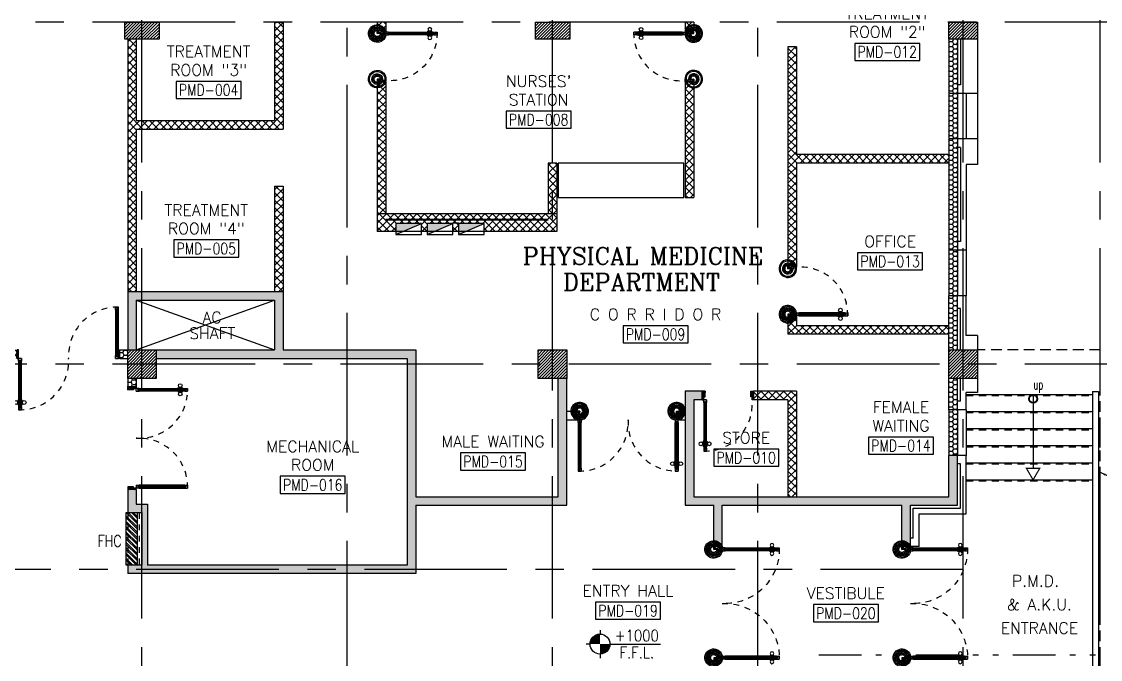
# Model space of a CAD drawing. Extents: x 417866.9 to 417960.2, y 43448 to 43538.2.
# Drawn here: x 417931.43 to 417950.34, y 43483.29 to 43494.48 of the extents above; entities that cross this region are included whole.
import ezdxf
from ezdxf.enums import TextEntityAlignment as Align

# ---------------------------------------------------------------- set-up
doc = ezdxf.new("R2010")
doc.units = 0
doc.header["$MEASUREMENT"] = 0
doc.header["$PDMODE"] = 3
doc.header["$PDSIZE"] = 0.1
for name, pattern in [('2DASHES', [1.7, 0.75, -0.25, 0.1, -0.25, 0.1, -0.25]), ('CENTERX2', [4, 2.5, -0.5, 0.5, -0.5]), ('HIDDEN', [0.375, 0.25, -0.125]), ('HIDDEN2', [0.1875, 0.125, -0.0625])]:
    doc.linetypes.add(name, pattern=pattern)
doc.layers.get('0').update_dxf_attribs({"linetype": 'CONTINUOUS'})
doc.layers.get('DEFPOINTS').update_dxf_attribs({"linetype": 'CONTINUOUS'})
for name, color, linetype in [('AX-DIM', 4, 'CONTINUOUS'), ('AXES', 11, 'CENTERX2'), ('CANOPY-LN', 3, 'CONTINUOUS'), ('COL', 2, 'CONTINUOUS'), ('COUNTER', 5, 'CONTINUOUS'), ('DIM', 4, 'CONTINUOUS'), ('DOOR', 4, 'CONTINUOUS'), ('E-PANELBX', 3, 'CONTINUOUS'), ('FHC', 2, 'CONTINUOUS'), ('Handrail', 4, 'CONTINUOUS'), ('HAT', 8, 'CONTINUOUS'), ('IND-ES-L', 6, '2DASHES'), ('INSUL', 7, 'CONTINUOUS'), ('LEV-PL', 4, 'CONTINUOUS'), ('PART', 9, 'CONTINUOUS'), ('RM-BOX', 2, 'CONTINUOUS'), ('RM-NAME', 2, 'CONTINUOUS'), ('RM-NO', 2, 'CONTINUOUS'), ('SHAFT', 7, 'CONTINUOUS'), ('STR', 5, 'CONTINUOUS'), ('WALL', 2, 'CONTINUOUS'), ('WallType', 11, 'CONTINUOUS'), ('WallType2', 3, 'CONTINUOUS'), ('WIN', 5, 'CONTINUOUS')]:
    doc.layers.add(name, color=color, linetype=linetype)
doc.layers.get('DIM').off()
doc.styles.add('ROMANC', font='romanc', dxfattribs={"height": 0.1})
doc.styles.add('ROMANS', font='ROMANS.shx', dxfattribs={"width": 0.6})
doc.styles.add('S', font='ROMANS.SHX')
doc.dimstyles.new('STANDARD in', dxfattribs={"dimtxt": 0.2, "dimasz": 0.1, "dimexe": 0.07, "dimexo": 0.05, "dimgap": 0.1, "dimtad": 1, "dimdec": 0, "dimlfac": 1000, "dimzin": 0, "dimdsep": 46, "dimtxsty": 'ROMANS', "dimblk": 'ARCHTICK', "dimcen": 0.05, "dimdle": 0.05, "dimclrd": 4, "dimclre": 4, "dimclrt": 2, "dimadec": 0, "dimazin": 0, "dimtfac": 1, "dimtdec": 0, "dimtmove": 2, "dimatfit": 3, "dimfxl": 0, "dimtolj": 1, "dimtzin": 0, "dimarcsym": 0})
pattern_1 = [(45, (417480.111385, 43455.963322), (-0.0265165043, 0.0265165043), [])]
pattern_2 = [(0, (0, 0), (0.075, 0.04330127), [0.05, -0.1]), (120, (0, 0), (-0.074999999836, 0.043301270284), [0.05, -0.1]), (60, (0, 0), (1.64e-10, 0.086602540284), [-0.1, 0.05])]
pattern_3 = [(45, (0, 0), (-0.066291260736, 0.066291260736), []), (135, (0, 0), (-0.066291260736, -0.066291260736), [])]

# ---------------------------------------------------------------- blocks, each defined once
blk = doc.blocks.new('_ARCHTICK')
at = {"color": 0, "linetype": 'ByBlock', "const_width": 0.15}
blk.add_lwpolyline([(-0.5, -0.5), (0.5, 0.5)], dxfattribs=at)
blk = doc.blocks.new('*D142')
at = {"layer": 'AX-DIM', "color": 4, "lineweight": -2}
for p, q in [((417958.819, 43525.994), (417958.819, 43466.574)), ((417948.237, 43525.944), (417958.889, 43525.944)), ((417948.237, 43466.624), (417958.889, 43466.624))]:
    blk.add_line(p, q, dxfattribs=at)
at = {"layer": 'DEFPOINTS', "color": 0}
for p in [(417948.187, 43525.944), (417948.187, 43466.624), (417958.819, 43466.624)]:
    blk.add_point(p, dxfattribs=at)
at = {"layer": 'AX-DIM', "color": 4, "lineweight": -2, "xscale": 0.1, "yscale": 0.1, "zscale": 0.1}
for p, rotation in [((417958.819, 43525.944), 90), ((417958.819, 43466.624), 270)]:
    blk.add_blockref('_ARCHTICK', p, dxfattribs=dict(at, rotation=rotation))
at = {"layer": 'AX-DIM', "color": 2, "insert": (417958.619, 43496.284), "char_height": 0.2, "attachment_point": 5, "rotation": 90, "style": 'ROMANS'}
blk.add_mtext('\\A1;59320', dxfattribs=at)
blk = doc.blocks.new('A$C272A55A0')
at = {"layer": 'DOOR', "color": 0, "linetype": 'ByBlock'}
for p, q in [((0, 900), (0, 1050)), ((50, 1050), (0, 1050)), ((25, 950), (50, 950)), ((25, 900), (25, 950)), ((50, 950), (50, 1050)), ((1750, 950), (1750, 1050)), ((1750, 1050), (1800, 1050)), ((1775, 950), (1750, 950)), ((1775, 900), (1775, 950)), ((1800, 1050), (1800, 900)), ((0, 900), (25, 900)), ((75, 900), (25, 900)), ((25, 850), (25, 900)), ((42, 850), (25, 850)), ((58, 870), (42, 870)), ((42, 870), (42, 850)), ((58, 850), (58, 870)), ((75, 850), (58, 850)), ((75, 900), (75, 850)), ((1725, 900), (1775, 900)), ((1725, 900), (1725, 850)), ((1725, 850), (1742, 850)), ((1742, 870), (1758, 870)), ((1742, 850), (1742, 870)), ((1758, 870), (1758, 850)), ((1758, 850), (1775, 850)), ((1800, 900), (1775, 900)), ((1775, 850), (1775, 900)), ((25, 50), (42, 50)), ((25, 50), (25, 0)), ((25, 0), (75, 0)), ((75, 0), (25, 0)), ((42, 50), (42, 30)), ((42, 30), (58, 30)), ((58, 50), (75, 50)), ((58, 50), (58, 30)), ((75, 50), (75, 0)), ((1718, 160), (1709, 160)), ((1709, 95), (1709, 160)), ((1718, 95), (1709, 95)), ((1725, 173), (1718, 173)), ((1718, 173), (1718, 83)), ((1718, 95), (1718, 160)), ((1725, 83), (1718, 83)), ((1742, 50), (1725, 50)), ((1725, 50), (1725, 0)), ((1775, 0), (1725, 0)), ((1725, 0), (1775, 0)), ((1742, 50), (1742, 30)), ((1758, 30), (1742, 30)), ((1775, 50), (1758, 50)), ((1758, 50), (1758, 30)), ((1775, 173), (1782, 173)), ((1775, 83), (1782, 83)), ((1775, 50), (1775, 0)), ((1782, 173), (1782, 83)), ((1782, 160), (1791, 160)), ((1782, 95), (1782, 160)), ((1782, 95), (1791, 95)), ((1791, 95), (1791, 160))]:
    blk.add_line(p, q, dxfattribs=at)
at = {"layer": 'DOOR', "color": 9, "linetype": 'ByBlock'}
for p, q in [((50, 1050), (0, 1010)), ((50, 1050), (0, 937)), ((50, 1050), (37, 950)), ((1750, 1050), (1800, 1010)), ((1750, 1050), (1800, 937)), ((1750, 1050), (1763, 950))]:
    blk.add_line(p, q, dxfattribs=at)
at = {"layer": 'DOOR', "linetype": 'ByBlock'}
for p, q in [((25, 850), (25, 50)), ((42, 850), (42, 50)), ((58, 850), (58, 50)), ((75, 50), (75, 850)), ((1725, 50), (1725, 850)), ((1742, 850), (1742, 50)), ((1758, 850), (1758, 50)), ((1775, 850), (1775, 50))]:
    blk.add_line(p, q, dxfattribs=at)
at = {"layer": 'DOOR', "color": 0, "linetype": 'ByBlock'}
for centre in [(1676, 128), (1824, 128)]:
    blk.add_circle(centre, 32.4, dxfattribs=at)
at = {"layer": 'DOOR', "color": 9, "linetype": 'ByBlock'}
for centre, radius, start, end in [((50, 1050), 54.4, 203.2074, 270), ((50, 1050), 74.4, 227.7764, 270), ((50, 1050), 94.4, 238.0182, 270), ((50, 1050), 114, 244.0838, 257.3774), ((50, 1050), 34.4, 180, 270), ((50, 1050), 14.4, 180, 270), ((1750, 1050), 14.4, 270, 0), ((1750, 1050), 34.4, 270, 0), ((1750, 1050), 54.4, 270, 336.7926), ((1750, 1050), 74.4, 270, 312.2236), ((1750, 1050), 94.4, 270, 301.9818), ((1750, 1050), 114, 282.6226, 295.9162), ((50, 1050), 134, 248.1598, 259.28), ((50, 1050), 154, 251.1053, 256.2858), ((1750, 1050), 134, 280.72, 291.8402), ((1750, 1050), 154, 283.7142, 288.8947)]:
    blk.add_arc(centre, radius, start, end, dxfattribs=at)
at = {"layer": 'DOOR', "linetype": 'HIDDEN', "ltscale": 0.5}
for centre, start, end in [((50, 851), 268.3174, 3.2965), ((1750, 851), 176.7035, 271.6826)]:
    blk.add_arc(centre, 851, start, end, dxfattribs=at)
at = {"layer": 'WALL', "linetype": 'ByBlock'}
blk.add_line((1800, 900), (1800, 1050), dxfattribs=at)
blk = doc.blocks.new('RM1')
at = {"layer": 'RM-BOX'}
blk.add_lwpolyline([(570, -200), (-570, -200), (-570, -500), (570, -500)], close=True, dxfattribs=at)
at = {"layer": 'RM-NAME', "style": 'ROMANS'}
for tag, p in [('ROOMNAME1', (0, 324)), ('ROOMNAME2', (0, 0))]:
    blk.add_attdef(tag, text='', height=200, dxfattribs=at).set_placement(p, align=Align.MIDDLE)
at = {"layer": 'RM-NO', "style": 'ROMANS', "width": 0.8}
blk.add_attdef('ROOMNO', text='', height=200, dxfattribs=at).set_placement((0, -350), align=Align.MIDDLE)
blk = doc.blocks.new('LEV1')
at = {"layer": 'LEV-PL'}
for p, q in [((0, 245), (0, 175)), ((-175, 0), (-245, 0)), ((175, 0), (1061, 0)), ((0, -175), (0, -245))]:
    blk.add_line(p, q, dxfattribs=at)
at = {"layer": 'LEV-PL', "const_width": 175}
for points in [[(-88, 0, -0.414214), (0, 88, -1)], [(88, 0, -0.414214), (0, -88, -1)]]:
    blk.add_lwpolyline(points, format="xyb", dxfattribs=at)
at = {"layer": 'LEV-PL'}
blk.add_circle((0, 0), 175, dxfattribs=at)
at = {"layer": 'LEV-PL', "color": 4, "style": 'S', "width": 0.85}
for tag, p in [('+0000', (646, 50)), ('F.F.L.', (646, -250))]:
    blk.add_attdef(tag, text='', height=200, dxfattribs=at).set_placement(p, align=Align.CENTER)
blk = doc.blocks.new('COL50')
at = {"layer": 'COL'}
blk.add_lwpolyline([(-250, 250), (-250, -250), (250, -250), (250, 250)], close=True, dxfattribs=at)
blk = doc.blocks.new('*X70')
at = {"color": 0}
for p, q in [((238729, 32271), (239219, 32761)), ((238729, 32324), (239165, 32761)), ((238729, 32377), (239112, 32761)), ((238729, 32430), (239059, 32761)), ((238729, 32483), (239006, 32761)), ((238729, 32536), (238953, 32761)), ((238729, 32589), (238900, 32761)), ((238729, 32642), (238847, 32761)), ((238729, 32695), (238794, 32761)), ((238729, 32748), (238741, 32761)), ((238772, 32261), (239229, 32718)), ((238825, 32261), (239229, 32665)), ((238878, 32261), (239229, 32612)), ((238931, 32261), (239229, 32559)), ((238984, 32261), (239229, 32506)), ((239037, 32261), (239229, 32453)), ((239090, 32261), (239229, 32400)), ((239143, 32261), (239229, 32347)), ((239196, 32261), (239229, 32294))]:
    blk.add_line(p, q, dxfattribs=at)
blk = doc.blocks.new('DOOR90')
at = {"layer": 'DOOR', "color": 7, "linetype": 'ByBlock'}
for p, q in [((-150, 0), (0, 0)), ((-150, 0), (-150, -25)), ((0, -50), (-114, 0)), ((0, -50), (-40, 0)), ((0, -50), (0, 0)), ((-1000, -25), (-1050, -25)), ((-1050, -75), (-1050, -25)), ((-1050, -25), (-1050, -75)), ((-1000, -75), (-1050, -75)), ((-1000, -42), (-1020, -42)), ((-1020, -42), (-1020, -58)), ((-1000, -58), (-1020, -58)), ((-1000, -25), (-1000, -42)), ((-1000, -58), (-1000, -75)), ((-878, -18), (-968, -18)), ((-968, -25), (-968, -18)), ((-968, -75), (-968, -82)), ((-878, -82), (-968, -82)), ((-955, -9), (-890, -9)), ((-955, -18), (-955, -9)), ((-955, -18), (-890, -18)), ((-955, -82), (-890, -82)), ((-955, -82), (-955, -91)), ((-955, -91), (-890, -91)), ((-890, -18), (-890, -9)), ((-890, -82), (-890, -91)), ((-878, -25), (-878, -18)), ((-878, -75), (-878, -82)), ((-200, -25), (-150, -25)), ((-200, -42), (-200, -25)), ((-180, -42), (-200, -42)), ((-200, -58), (-180, -58)), ((-200, -75), (-200, -58)), ((-150, -75), (-200, -75)), ((-180, -58), (-180, -42)), ((-150, -25), (-100, -25)), ((-150, -75), (-150, -25)), ((-100, -25), (-100, -50)), ((0, -50), (-100, -37)), ((-100, -50), (0, -50)), ((-150, -875), (-100, -875)), ((-150, -900), (-150, -875)), ((-150, -900), (0, -900)), ((0, -900), (-150, -900)), ((0, -850), (-114, -900)), ((-100, -875), (-100, -850)), ((0, -850), (-100, -863)), ((-100, -850), (0, -850)), ((0, -850), (-40, -900)), ((0, -850), (0, -900))]:
    blk.add_line(p, q, dxfattribs=at)
at = {"layer": 'DOOR', "linetype": 'ByBlock'}
for p, q in [((-200, -25), (-1000, -25)), ((-200, -42), (-1000, -42)), ((-200, -58), (-1000, -58)), ((-1000, -75), (-200, -75))]:
    blk.add_line(p, q, dxfattribs=at)
at = {"layer": 'DOOR', "color": 7, "linetype": 'ByBlock'}
for centre in [(-923, 24), (-923, -124)]:
    blk.add_circle(centre, 32.4, dxfattribs=at)
for centre, radius, start, end in [((0, -50), 154, 161.1053, 166.2858), ((0, -50), 94.4, 148.0182, 180), ((0, -50), 134, 158.1598, 169.28), ((0, -50), 114, 154.0838, 167.3774), ((0, -50), 74.4, 137.7764, 180), ((0, -50), 54.4, 113.2074, 180), ((0, -50), 34.4, 90, 180), ((0, -50), 14.4, 90, 180), ((0, -850), 154, 193.7142, 198.8947), ((0, -850), 134, 190.72, 201.8402), ((0, -850), 94.4, 180, 211.9818), ((0, -850), 74.4, 180, 222.2236), ((0, -850), 54.4, 180, 246.7926), ((0, -850), 34.4, 180, 270), ((0, -850), 14.4, 180, 270)]:
    blk.add_arc(centre, radius, start, end, dxfattribs=at)
at = {"layer": 'DOOR', "linetype": 'HIDDEN', "ltscale": 0.5}
blk.add_arc((-222, -50), 828, 178.2701, 275.003, dxfattribs=at)
blk = doc.blocks.new('*X68')
at = {"color": 0}
for p, q in [((245929, 32312), (246378, 32761)), ((245929, 32365), (246325, 32761)), ((245929, 32418), (246272, 32761)), ((245929, 32471), (246219, 32761)), ((245929, 32524), (246166, 32761)), ((245929, 32577), (246113, 32761)), ((245929, 32630), (246060, 32761)), ((245929, 32683), (246007, 32761)), ((245929, 32736), (245954, 32761)), ((245929, 32259), (246429, 32759)), ((245984, 32261), (246429, 32706)), ((246037, 32261), (246429, 32652)), ((246090, 32261), (246429, 32599)), ((246143, 32261), (246429, 32546)), ((246196, 32261), (246429, 32493)), ((246249, 32261), (246429, 32440)), ((246302, 32261), (246429, 32387)), ((246355, 32261), (246429, 32334)), ((246408, 32261), (246429, 32281))]:
    blk.add_line(p, q, dxfattribs=at)
blk = doc.blocks.new('A$C010A25D0')
at = {"layer": 'DOOR', "color": 0, "linetype": 'ByBlock'}
for p, q in [((0, 2031), (0, 1981)), ((0, 1981), (0, 2031)), ((50, 2031), (0, 2031)), ((50, 1981), (0, 1981)), ((30, 2014), (30, 1998)), ((50, 2014), (30, 2014)), ((50, 1998), (30, 1998)), ((50, 2031), (50, 2014)), ((50, 1998), (50, 1981)), ((83, 2031), (83, 2038)), ((173, 2038), (83, 2038)), ((83, 1981), (83, 1974)), ((173, 1974), (83, 1974)), ((95, 2038), (95, 2047)), ((95, 2047), (160, 2047)), ((95, 2038), (160, 2038)), ((95, 1974), (95, 1965)), ((95, 1974), (160, 1974)), ((95, 1965), (160, 1965)), ((160, 2038), (160, 2047)), ((160, 1974), (160, 1965)), ((173, 2031), (173, 2038)), ((173, 1981), (173, 1974)), ((950, 2014), (950, 2031)), ((950, 2031), (1000, 2031)), ((970, 2014), (950, 2014)), ((950, 1981), (950, 1998)), ((950, 1998), (970, 1998)), ((1000, 1981), (950, 1981)), ((970, 1998), (970, 2014)), ((1000, 2056), (1000, 2031)), ((1000, 2056), (1150, 2056)), ((1000, 1981), (1000, 2031)), ((1000, 2031), (1050, 2031)), ((1050, 2031), (1050, 2006)), ((1050, 2006), (1150, 2006)), ((1150, 2006), (1150, 2056)), ((50, 131), (0, 131)), ((0, 131), (0, 81)), ((0, 81), (0, 131)), ((50, 81), (0, 81)), ((50, 114), (30, 114)), ((30, 98), (30, 114)), ((50, 98), (30, 98)), ((50, 114), (50, 131)), ((50, 81), (50, 98)), ((173, 138), (83, 138)), ((83, 131), (83, 138)), ((83, 81), (83, 74)), ((173, 74), (83, 74)), ((95, 147), (160, 147)), ((95, 138), (95, 147)), ((95, 138), (160, 138)), ((95, 74), (160, 74)), ((95, 74), (95, 65)), ((95, 65), (160, 65)), ((160, 138), (160, 147)), ((160, 74), (160, 65)), ((173, 131), (173, 138)), ((173, 81), (173, 74)), ((1000, 131), (950, 131)), ((950, 131), (950, 114)), ((950, 114), (970, 114)), ((970, 98), (950, 98)), ((950, 98), (950, 81)), ((950, 81), (1000, 81)), ((970, 114), (970, 98)), ((1000, 131), (1000, 81)), ((1000, 56), (1000, 81)), ((1000, 81), (1050, 81)), ((1000, 56), (1150, 56)), ((1050, 81), (1050, 106)), ((1050, 106), (1150, 106)), ((1150, 106), (1150, 56))]:
    blk.add_line(p, q, dxfattribs=at)
at = {"layer": 'DOOR', "linetype": 'ByBlock'}
for p, q in [((950, 2031), (50, 2031)), ((950, 2014), (50, 2014)), ((950, 1998), (50, 1998)), ((50, 1981), (950, 1981)), ((50, 131), (950, 131)), ((950, 114), (50, 114)), ((950, 98), (50, 98)), ((950, 81), (50, 81)), ((1150, 56), (1000, 56))]:
    blk.add_line(p, q, dxfattribs=at)
at = {"layer": 'DOOR', "color": 9, "linetype": 'ByBlock'}
for p, q in [((1150, 2006), (1037, 2056)), ((1150, 2006), (1050, 2019)), ((1150, 2006), (1110, 2056)), ((1150, 106), (1037, 56)), ((1150, 106), (1050, 93)), ((1150, 106), (1110, 56))]:
    blk.add_line(p, q, dxfattribs=at)
at = {"layer": 'DOOR', "color": 0, "linetype": 'ByBlock'}
for centre in [(128, 2079), (128, 1932), (128, 179), (128, 32)]:
    blk.add_circle(centre, 32.4, dxfattribs=at)
at = {"layer": 'DOOR', "linetype": 'HIDDEN', "ltscale": 0.5}
for centre, start, end in [((951, 2006), 178.494, 272.9568), ((951, 106), 87.0432, 181.506)]:
    blk.add_arc(centre, 951, start, end, dxfattribs=at)
at = {"layer": 'DOOR', "color": 9, "linetype": 'ByBlock'}
for centre, radius, start, end in [((1150, 2006), 154, 161.1053, 166.2858), ((1150, 2006), 134, 158.1598, 169.28), ((1150, 2006), 114, 154.0838, 167.3774), ((1150, 2006), 94.4, 148.0182, 180), ((1150, 2006), 74.4, 137.7764, 180), ((1150, 2006), 54.4, 113.2074, 180), ((1150, 2006), 34.4, 90, 180), ((1150, 2006), 14.4, 90, 180), ((1150, 106), 154, 193.7142, 198.8947), ((1150, 106), 134, 190.72, 201.8402), ((1150, 106), 114, 192.6226, 205.9162), ((1150, 106), 94.4, 180, 211.9818), ((1150, 106), 74.4, 180, 222.2236), ((1150, 106), 54.4, 180, 246.7926), ((1150, 106), 34.4, 180, 270), ((1150, 106), 14.4, 180, 270)]:
    blk.add_arc(centre, radius, start, end, dxfattribs=at)
at = {"layer": 'WALL'}
blk.add_line((1000, 56), (1150, 56), dxfattribs=at)
blk = doc.blocks.new('*X80')
at = {"color": 0}
for p, q in [((253129, 32299), (253590, 32761)), ((253129, 32352), (253537, 32761)), ((253129, 32405), (253484, 32761)), ((253129, 32458), (253431, 32761)), ((253129, 32511), (253378, 32761)), ((253129, 32564), (253325, 32761)), ((253129, 32617), (253272, 32761)), ((253129, 32670), (253219, 32761)), ((253129, 32723), (253166, 32761)), ((253143, 32261), (253629, 32746)), ((253197, 32261), (253629, 32693)), ((253250, 32261), (253629, 32640)), ((253303, 32261), (253629, 32587)), ((253356, 32261), (253629, 32534)), ((253409, 32261), (253629, 32481)), ((253462, 32261), (253629, 32428)), ((253515, 32261), (253629, 32375)), ((253568, 32261), (253629, 32322)), ((253621, 32261), (253629, 32269))]:
    blk.add_line(p, q, dxfattribs=at)
blk = doc.blocks.new('E-PBX')
at = {"layer": 'E-PANELBX'}
h = blk.add_hatch(color=256, dxfattribs=at)
h.paths.add_polyline_path([(34, 190), (-225, 190), (34, 81)])
h.paths.add_polyline_path([(225, 190), (34, 190), (34, 81), (225, 0)])
blk.add_line((225, 0), (-225, 190), dxfattribs=at)
blk.add_lwpolyline([(-225, 190), (225, 190), (225, 0), (-225, 0)], close=True, dxfattribs=at)
blk = doc.blocks.new('fe-door')
at = {"layer": 'DOOR', "color": 0, "linetype": 'ByBlock'}
for p, q in [((-900, 1775), (-900, 1725)), ((-900, 1725), (-900, 1775)), ((-850, 1775), (-900, 1775)), ((-850, 1725), (-900, 1725)), ((-870, 1758), (-870, 1742)), ((-850, 1758), (-870, 1758)), ((-850, 1742), (-870, 1742)), ((-850, 1775), (-850, 1758)), ((-850, 1742), (-850, 1725)), ((-818, 1775), (-818, 1782)), ((-728, 1782), (-818, 1782)), ((-818, 1725), (-818, 1718)), ((-728, 1718), (-818, 1718)), ((-805, 1782), (-805, 1791)), ((-805, 1791), (-740, 1791)), ((-805, 1782), (-740, 1782)), ((-805, 1718), (-805, 1709)), ((-805, 1718), (-740, 1718)), ((-805, 1709), (-740, 1709)), ((-740, 1782), (-740, 1791)), ((-740, 1718), (-740, 1709)), ((-728, 1775), (-728, 1782)), ((-728, 1725), (-728, 1718)), ((-50, 1758), (-50, 1775)), ((-50, 1775), (0, 1775)), ((-30, 1758), (-50, 1758)), ((-50, 1725), (-50, 1742)), ((-50, 1742), (-30, 1742)), ((0, 1725), (-50, 1725)), ((-30, 1742), (-30, 1758)), ((150, 1800), (0, 1800)), ((0, 1800), (0, 1775)), ((0, 1725), (0, 1775)), ((0, 1775), (150, 1775)), ((150, 1775), (150, 1800)), ((0, 75), (0, 25)), ((0, 75), (50, 75)), ((0, 0), (0, 25)), ((0, 25), (50, 25)), ((150, 25), (0, 25)), ((0, 0), (150, 0)), ((30, 58), (30, 42)), ((50, 58), (30, 58)), ((30, 42), (50, 42)), ((50, 75), (50, 58)), ((50, 42), (50, 25)), ((150, 25), (150, 0)), ((850, 58), (850, 75)), ((850, 75), (900, 75)), ((850, 58), (870, 58)), ((850, 25), (850, 42)), ((850, 42), (870, 42)), ((850, 25), (900, 25)), ((870, 42), (870, 58)), ((900, 25), (900, 75)), ((900, 75), (900, 25))]:
    blk.add_line(p, q, dxfattribs=at)
at = {"layer": 'DOOR', "linetype": 'ByBlock'}
for p, q in [((-50, 1775), (-850, 1775)), ((-50, 1758), (-850, 1758)), ((-50, 1742), (-850, 1742)), ((-850, 1725), (-50, 1725)), ((850, 75), (50, 75)), ((50, 58), (850, 58)), ((50, 42), (850, 42)), ((50, 25), (850, 25))]:
    blk.add_line(p, q, dxfattribs=at)
at = {"layer": 'DOOR', "color": 0, "linetype": 'ByBlock'}
for centre in [(-773, 1824), (-773, 1676)]:
    blk.add_circle(centre, 32.4, dxfattribs=at)
at = {"layer": 'DOOR', "linetype": 'HIDDEN', "ltscale": 0.5}
for centre, start, end in [((-49, 1750), 178.3174, 273.2965), ((49, 50), 358.3174, 93.2965)]:
    blk.add_arc(centre, 851, start, end, dxfattribs=at)
at = {"layer": 'WALL'}
for p, q in [((0, 1800), (150, 1800)), ((0, 0), (150, 0))]:
    blk.add_line(p, q, dxfattribs=at)
at = {"layer": 'WALL', "linetype": 'ByBlock'}
blk.add_line((0, 1800), (150, 1800), dxfattribs=at)

msp = doc.modelspace()

# ---------------------------------------------------------------- hatches: boundary and pattern name
at = {"layer": 'FHC', "linetype": 'ByBlock', "ltscale": 0.3}
h = msp.add_hatch(dxfattribs=at)
h.set_pattern_fill('ANSI32', color=11, scale=175, angle=-90, style=0)
h.set_pattern_definition([(315, (417902.21061, 43718.0655), (0.046403882, 0.046403882), []), (315, (417902.21061, 43718.034566), (0.046403882, 0.046403882), [])])
h.paths.add_polyline_path([(417933.2616, 43484.9493), (417933.4516, 43484.9493), (417933.4516, 43485.8693), (417933.2616, 43485.8693)])
h.paths.add_polyline_path([(417932.8405, 43486.0819), (417933.2613, 43486.0819), (417933.2613, 43485.8194), (417932.8405, 43485.8194)], flags=9)
at = {"layer": 'HAT'}
h = msp.add_hatch(dxfattribs=at)
h.set_pattern_fill('ANSI31', color=256, scale=0.3, style=0)
h.set_pattern_definition(pattern_1)
h.paths.add_polyline_path([(417933.5366, 43494.1743), (417933.5366, 43494.4743), (417933.8366, 43494.4743), (417933.8366, 43494.1743)])
h.paths.add_polyline_path([(417933.2366, 43494.1743), (417933.2366, 43494.4743), (417933.5366, 43494.4743), (417933.5366, 43494.1743)])
h = msp.add_hatch(dxfattribs=at)
h.set_pattern_fill('ANSI31', color=256, scale=0.3, style=0)
h.set_pattern_definition(pattern_1)
h.paths.add_polyline_path([(417940.7366, 43494.4743), (417940.7366, 43494.1743), (417940.4366, 43494.1743), (417940.4366, 43494.4743)])
h.paths.add_polyline_path([(417941.0366, 43494.4743), (417941.0366, 43494.1743), (417940.7366, 43494.1743), (417940.7366, 43494.4743)])
h = msp.add_hatch(dxfattribs=at)
h.set_pattern_fill('ANSI31', color=256, scale=0.3, style=0)
h.set_pattern_definition([(45, (417480.111385, 43455.643322), (-0.0265165043, 0.0265165043), [])])
h.paths.add_polyline_path([(417947.9366, 43494.4743), (417947.6866, 43494.4743), (417947.6866, 43494.1743), (417947.9366, 43494.1743)])
h.paths.add_polyline_path([(417948.1866, 43494.4743), (417947.9366, 43494.4743), (417947.9366, 43494.1743), (417948.1866, 43494.1743)])
at = {"layer": 'WallType'}
h = msp.add_hatch(dxfattribs=at)
h.set_pattern_fill('ANSI37', color=256, scale=0.75, style=0)
h.set_pattern_definition(pattern_3)
h.paths.add_polyline_path([(417936.0116, 43499.2193), (417935.8616, 43499.2193), (417935.8616, 43497.2693), (417936.0116, 43497.2693)])
h.paths.add_polyline_path([(417936.0116, 43496.3693), (417935.8616, 43496.3693), (417935.8616, 43495.7693), (417933.4366, 43495.7693), (417933.4366, 43497.8443), (417933.2866, 43497.8443), (417933.2866, 43494.7943), (417933.4366, 43494.7943), (417933.4366, 43495.6193), (417936.0116, 43495.6193)])
h.paths.add_polyline_path([(417936.0116, 43494.4743), (417935.8616, 43494.4743), (417935.8616, 43492.7493), (417933.4366, 43492.7493), (417933.4366, 43494.1743), (417933.2866, 43494.1743), (417933.2866, 43489.7493), (417933.4366, 43489.7493), (417933.4366, 43492.5993), (417936.0116, 43492.5993)])
h.paths.add_polyline_path([(417936.0116, 43491.5993), (417935.8616, 43491.5993), (417935.8616, 43489.7493), (417936.0116, 43489.7493)])
h = msp.add_hatch(dxfattribs=at)
h.set_pattern_fill('ANSI37', color=256, scale=0.75, style=0)
h.set_pattern_definition(pattern_3)
h.paths.add_polyline_path([(417943.2116, 43493.4243), (417943.0616, 43493.4243), (417943.0616, 43491.3993), (417943.2116, 43491.3993)])
h.paths.add_polyline_path([(417943.2116, 43494.4743), (417943.0616, 43494.4743), (417943.0616, 43494.3243), (417943.2116, 43494.3243)])
h.paths.add_polyline_path([(417937.8116, 43494.4743), (417937.6616, 43494.4743), (417937.6616, 43494.3243), (417937.8116, 43494.3243)])
h.paths.add_polyline_path([(417937.8116, 43493.4243), (417937.6616, 43493.4243), (417937.6616, 43491.1093), (417937.8116, 43491.1093)])
h.paths.add_polyline_path([(417940.8116, 43491.9993), (417940.6616, 43491.9993), (417940.6616, 43491.1093), (417940.8116, 43491.1093)])
h.paths.add_polyline_path([(417940.8116, 43491.1093), (417937.6616, 43491.1093), (417937.6616, 43490.7993), (417937.988, 43490.7993), (417937.988, 43490.9413), (417938.438, 43490.9413), (417938.438, 43490.7993), (417938.538, 43490.7993), (417938.538, 43490.9413), (417938.988, 43490.9413), (417938.988, 43490.7993), (417939.088, 43490.7993), (417939.088, 43490.9413), (417939.538, 43490.9413), (417939.538, 43490.7993), (417940.8116, 43490.7993)])
h = msp.add_hatch(dxfattribs=at)
h.set_pattern_fill('ANSI37', color=256, scale=0.75, style=0)
h.set_pattern_definition(pattern_3)
h.paths.add_polyline_path([(417945.0116, 43494.0393), (417944.8616, 43494.0393), (417944.8616, 43490.1993), (417945.0116, 43490.1993), (417945.0116, 43491.9993), (417947.6866, 43491.9993), (417947.6866, 43492.1493), (417945.0116, 43492.1493)])
h.paths.add_polyline_path([(417947.6866, 43489.1493), (417945.0116, 43489.1493), (417945.0116, 43489.2993), (417944.8616, 43489.2993), (417944.8616, 43488.9993), (417947.6866, 43488.9993)])
h = msp.add_hatch(dxfattribs=at)
h.set_pattern_fill('ANSI37', color=256, scale=0.75, style=0)
h.set_pattern_definition(pattern_3)
h.paths.add_polyline_path([(417945.0116, 43487.9993), (417944.2616, 43487.9993), (417944.2616, 43487.8493), (417944.8616, 43487.8493), (417944.8616, 43486.1493), (417945.0116, 43486.1493)])
at = {"layer": 'WallType2'}
h = msp.add_hatch(dxfattribs=at)
h.set_pattern_fill('HONEY', color=256, scale=0.4, style=0)
h.set_pattern_definition(pattern_2)
h.paths.add_polyline_path([(417947.8366, 43494.1743), (417947.6866, 43494.1743), (417947.6866, 43493.2243), (417947.8366, 43493.2243)])
h = msp.add_hatch(dxfattribs=at)
h.set_pattern_fill('HONEY', color=256, scale=0.4, style=0)
h.set_pattern_definition(pattern_2)
h.paths.add_polyline_path([(417947.8366, 43493.2243), (417947.6866, 43493.2243), (417947.6866, 43492.4243), (417947.8366, 43492.4243)])
h = msp.add_hatch(dxfattribs=at)
h.set_pattern_fill('HONEY', color=256, scale=0.4, style=0)
h.set_pattern_definition(pattern_2)
h.paths.add_polyline_path([(417947.8366, 43492.4243), (417947.6866, 43492.4243), (417947.6866, 43492.1493), (417947.6866, 43490.4743), (417947.8366, 43490.4743)])
h = msp.add_hatch(dxfattribs=at)
h.set_pattern_fill('HONEY', color=256, scale=0.4, style=0)
h.set_pattern_definition(pattern_2)
h.paths.add_polyline_path([(417947.8366, 43490.4743), (417947.6866, 43490.4743), (417947.6866, 43489.6743), (417947.8366, 43489.6743)])
h = msp.add_hatch(dxfattribs=at)
h.set_pattern_fill('HONEY', color=256, scale=0.4, style=0)
h.set_pattern_definition(pattern_2)
h.paths.add_polyline_path([(417938.3366, 43488.7243), (417936.0116, 43488.7243), (417936.0116, 43489.7493), (417933.2866, 43489.7493), (417933.2866, 43488.7243), (417933.4366, 43488.7243), (417933.4366, 43489.5993), (417935.8616, 43489.5993), (417935.8616, 43488.7243), (417933.7866, 43488.7243), (417933.7866, 43488.5743), (417938.1866, 43488.5743), (417938.1866, 43484.9493), (417933.6366, 43484.9493), (417933.6366, 43486.0193), (417933.4366, 43486.0193), (417933.4366, 43486.2743), (417933.2866, 43486.2743), (417933.2866, 43485.8693), (417933.4516, 43485.8693), (417933.5366, 43485.8693), (417933.5366, 43484.9493), (417933.2866, 43484.9493), (417933.2866, 43484.7993), (417938.3366, 43484.7993), (417938.3366, 43485.9993), (417940.9866, 43485.9993), (417940.9866, 43488.2243), (417940.8366, 43488.2243), (417940.8366, 43486.1493), (417938.3366, 43486.1493)])
h = msp.add_hatch(dxfattribs=at)
h.set_pattern_fill('HONEY', color=256, scale=0.4, style=0)
h.set_pattern_definition(pattern_2)
h.paths.add_polyline_path([(417947.8366, 43489.6743), (417947.6866, 43489.6743), (417947.6866, 43489.1493), (417947.6866, 43488.7243), (417947.8366, 43488.7243)])
h = msp.add_hatch(dxfattribs=at)
h.set_pattern_fill('HONEY', color=256, scale=0.4, style=0)
h.set_pattern_definition(pattern_2)
h.paths.add_polyline_path([(417931.3491, 43488.7243), (417931.2108, 43488.7243), (417930.1866, 43488.7243), (417930.1866, 43488.5743), (417931.2116, 43488.5743), (417931.3491, 43488.5743)])
h.paths.add_polyline_path([(417933.2866, 43488.7243), (417933.1491, 43488.7243), (417933.1491, 43488.5743), (417933.2866, 43488.5743)])
h = msp.add_hatch(dxfattribs=at)
h.set_pattern_fill('HONEY', color=256, scale=0.4, style=0)
h.set_pattern_definition(pattern_2)
h.paths.add_polyline_path([(417933.4366, 43488.2243), (417933.2866, 43488.2243), (417933.2866, 43488.0743), (417933.4366, 43488.0743)])
h = msp.add_hatch(dxfattribs=at)
h.set_pattern_fill('HONEY', color=256, scale=0.4, style=0)
h.set_pattern_definition(pattern_2)
h.paths.add_polyline_path([(417947.8366, 43488.2243), (417947.6866, 43488.2243), (417947.6866, 43487.6743), (417947.8366, 43487.6743)])
h.paths.add_polyline_path([(417947.8366, 43487.6743), (417947.6866, 43487.6743), (417947.6866, 43486.8743), (417947.8366, 43486.8743)])
h = msp.add_hatch(dxfattribs=at)
h.set_pattern_fill('HONEY', color=256, scale=0.4, style=0)
h.set_pattern_definition(pattern_2)
h.paths.add_polyline_path([(417943.7116, 43485.9993), (417946.8616, 43485.9993), (417946.8616, 43485.2743), (417947.0116, 43485.2743), (417947.0116, 43485.9993), (417947.8366, 43485.9993), (417947.8366, 43486.8743), (417947.6866, 43486.8743), (417947.6866, 43486.1493), (417946.8116, 43486.1493), (417945.0116, 43486.1493), (417943.2116, 43486.1493), (417943.2116, 43487.8493), (417943.3616, 43487.8493), (417943.3616, 43487.9993), (417943.0616, 43487.9993), (417943.0616, 43485.9993), (417943.5616, 43485.9993), (417943.5616, 43485.2743), (417943.7116, 43485.2743)])

# ---------------------------------------------------------------- linework, layer by layer
at = {"layer": 'AXES'}
for p, q in [((417933.5366, 43460.01), (417933.5366, 43537.5491)), ((417940.7366, 43460.01), (417940.7366, 43537.5491)), ((417947.9366, 43460.01), (417947.9366, 43537.5491)), ((417950.3366, 43460.01), (417950.3366, 43537.5491)), ((417937.1366, 43466.8743), (417937.1366, 43525.6943)), ((417944.3366, 43466.8743), (417944.3366, 43525.6943)), ((417959.1694, 43494.4743), (417889.6966, 43494.4743)), ((417959.5194, 43488.4743), (417889.6966, 43488.4743)), ((417947.9366, 43484.8743), (417873.4766, 43484.8743))]:
    msp.add_line(p, q, dxfattribs=at)
at = {"layer": 'CANOPY-LN', "linetype": 'HIDDEN2', "ltscale": 1.5}
for p, q in [((417950.3366, 43488.7243), (417948.1866, 43488.7243)), ((417950.3366, 43481.0243), (417950.3366, 43488.7243))]:
    msp.add_line(p, q, dxfattribs=at)
at = {"layer": 'COL'}
for points in [[(417933.2366, 43494.4743), (417933.8366, 43494.4743), (417933.8366, 43494.1743), (417933.2366, 43494.1743)], [(417941.0366, 43494.1743), (417940.4366, 43494.1743), (417940.4366, 43494.4743), (417941.0366, 43494.4743)], [(417947.6866, 43494.4743), (417948.1866, 43494.4743), (417948.1866, 43494.1743), (417947.6866, 43494.1743)]]:
    msp.add_lwpolyline(points, close=True, dxfattribs=at)
at = {"layer": 'COUNTER'}
msp.add_lwpolyline([(417940.8366, 43491.9993), (417940.8366, 43491.3993), (417943.0366, 43491.3993), (417943.0366, 43491.9993)], close=True, dxfattribs=at)
at = {"layer": 'E-PANELBX'}
msp.add_line((417939.088, 43490.9493), (417938.988, 43490.9493), dxfattribs=at)
at = {"layer": 'FHC', "linetype": 'ByBlock', "ltscale": 0.3}
for p, q in [((417933.2616, 43484.9493), (417933.2616, 43485.8693)), ((417933.2616, 43485.8693), (417933.4516, 43485.8693)), ((417933.4516, 43485.8693), (417933.4516, 43484.9493)), ((417933.4516, 43484.9493), (417933.2616, 43484.9493))]:
    msp.add_line(p, q, dxfattribs=at)
at = {"layer": 'FHC', "color": 250, "linetype": 'HIDDEN', "ltscale": 0.25}
msp.add_line((417933.2866, 43485.8665), (417933.2866, 43484.9538), dxfattribs=at)
at = {"layer": 'Handrail'}
for p, q in [((417950.2066, 43487.9954), (417950.2066, 43482.6993)), ((417950.2066, 43487.9954), (417950.3066, 43487.9954)), ((417950.3066, 43487.9954), (417950.3066, 43482.6993))]:
    msp.add_line(p, q, dxfattribs=at)
at = {"layer": 'IND-ES-L'}
msp.add_line((417945.4054, 43483.3754), (417951.5097, 43483.3754), dxfattribs=at)
at = {"layer": 'INSUL'}
for p, q in [((417947.8366, 43494.1743), (417947.8366, 43493.2243)), ((417947.8866, 43494.1743), (417947.8866, 43493.3743)), ((417947.8866, 43493.3743), (417947.8366, 43493.3743)), ((417947.8366, 43492.4243), (417947.8366, 43490.4743)), ((417947.8866, 43492.2743), (417947.8366, 43492.2743)), ((417947.8866, 43492.2743), (417947.8866, 43490.6243)), ((417947.8866, 43490.6243), (417947.8366, 43490.6243)), ((417947.8366, 43488.7243), (417947.8366, 43489.6743)), ((417947.8866, 43489.4531), (417947.8366, 43489.4531)), ((417947.8866, 43488.7243), (417947.8866, 43489.4531)), ((417947.8366, 43487.6743), (417947.8366, 43488.2243)), ((417947.8866, 43487.8243), (417947.8866, 43488.2243)), ((417947.8866, 43487.8243), (417947.8366, 43487.8243)), ((417947.8366, 43485.9993), (417947.8366, 43486.8743)), ((417947.8866, 43486.7243), (417947.8366, 43486.7243)), ((417947.8866, 43485.9493), (417947.8866, 43486.7243)), ((417947.0116, 43485.2743), (417947.0116, 43485.9993)), ((417947.0116, 43485.9993), (417947.8366, 43485.9993)), ((417947.0616, 43485.4243), (417947.0616, 43485.9493)), ((417947.0616, 43485.9493), (417947.8866, 43485.9493)), ((417947.0616, 43485.4243), (417947.0116, 43485.4243))]:
    msp.add_line(p, q, dxfattribs=at)
at = {"layer": 'SHAFT'}
for p, q in [((417933.4366, 43488.7243), (417935.8616, 43489.5993)), ((417933.4366, 43489.5993), (417935.8616, 43488.7243))]:
    msp.add_line(p, q, dxfattribs=at)
at = {"layer": 'STR'}
for p, q in [((417947.9866, 43487.9447), (417950.2066, 43487.9447)), ((417949.1616, 43487.9447), (417949.1616, 43486.6447)), ((417947.9866, 43487.6447), (417950.2066, 43487.6447)), ((417947.9866, 43487.3447), (417950.2066, 43487.3447)), ((417947.9866, 43487.0447), (417950.2066, 43487.0447)), ((417947.9866, 43486.7447), (417950.2066, 43486.7447)), ((417947.9866, 43486.4447), (417950.2066, 43486.4447))]:
    msp.add_line(p, q, dxfattribs=at)
at = {"layer": 'STR', "linetype": 'HIDDEN2'}
for p, q in [((417947.9866, 43487.9247), (417950.2066, 43487.9247)), ((417947.9866, 43487.6247), (417950.2066, 43487.6247)), ((417947.9866, 43487.3247), (417950.2066, 43487.3247)), ((417947.9866, 43487.0247), (417950.2066, 43487.0247)), ((417947.9866, 43486.7247), (417950.2066, 43486.7247)), ((417947.9866, 43486.4247), (417950.2066, 43486.4247))]:
    msp.add_line(p, q, dxfattribs=at)
at = {"layer": 'STR', "const_width": 0.0215}
msp.add_lwpolyline([(417949.2771, 43486.6447), (417949.0461, 43486.6447), (417949.1616, 43486.4447)], close=True, dxfattribs=at)
at = {"layer": 'STR'}
for radius in [0.075, 0.065]:
    msp.add_circle((417949.1616, 43487.8647), radius, dxfattribs=at)
at = {"layer": 'WALL'}
for p, q in [((417935.8616, 43494.4743), (417935.8616, 43492.7493)), ((417935.8616, 43494.4743), (417936.0116, 43494.4743)), ((417936.0116, 43494.4743), (417936.0116, 43492.5993)), ((417937.6616, 43494.4743), (417937.6616, 43494.3243)), ((417937.8116, 43494.4743), (417937.6616, 43494.4743)), ((417937.8116, 43494.4743), (417937.8116, 43494.3243)), ((417943.0616, 43494.4743), (417943.0616, 43494.3243)), ((417943.2116, 43494.4743), (417943.0616, 43494.4743)), ((417943.2116, 43494.4743), (417943.2116, 43494.3243)), ((417937.8116, 43494.3243), (417937.6616, 43494.3243)), ((417943.0616, 43494.3243), (417943.2116, 43494.3243)), ((417933.2866, 43494.1743), (417933.2866, 43488.7243)), ((417933.4366, 43494.1743), (417933.4366, 43492.7493)), ((417945.0116, 43494.0393), (417944.8616, 43494.0393)), ((417944.8616, 43494.0393), (417944.8616, 43490.1993)), ((417945.0116, 43494.0393), (417945.0116, 43492.1493)), ((417947.6866, 43494.1743), (417947.6866, 43493.2243)), ((417948.1866, 43494.1743), (417948.1866, 43493.2243)), ((417937.6616, 43493.4243), (417937.6616, 43490.7993)), ((417937.8116, 43493.4243), (417937.6616, 43493.4243)), ((417937.8116, 43493.4243), (417937.8116, 43491.1093)), ((417943.0616, 43493.4243), (417943.0616, 43491.3993)), ((417943.0616, 43493.4243), (417943.2116, 43493.4243)), ((417943.2116, 43493.4243), (417943.2116, 43491.3993)), ((417948.1866, 43493.2243), (417947.6866, 43493.2243)), ((417933.4366, 43492.7493), (417935.8616, 43492.7493)), ((417933.4366, 43492.5993), (417936.0116, 43492.5993)), ((417933.4366, 43492.5993), (417933.4366, 43489.7493)), ((417948.1866, 43492.4243), (417947.6866, 43492.4243)), ((417947.6866, 43492.4243), (417947.6866, 43492.1493)), ((417948.1866, 43492.4243), (417948.1866, 43491.9743)), ((417947.6866, 43492.1493), (417945.0116, 43492.1493)), ((417947.6866, 43492.1493), (417947.6866, 43490.4743)), ((417940.6616, 43491.9993), (417940.6616, 43491.1093)), ((417940.8116, 43491.9993), (417940.6616, 43491.9993)), ((417940.8116, 43491.9993), (417940.8116, 43490.7993)), ((417947.6866, 43491.9993), (417945.0116, 43491.9993)), ((417945.0116, 43491.9993), (417945.0116, 43490.1993)), ((417947.9866, 43491.9743), (417947.9866, 43490.4743)), ((417948.1866, 43491.9743), (417947.9866, 43491.9743)), ((417935.8616, 43491.5993), (417935.8616, 43489.7493)), ((417935.8616, 43491.5993), (417936.0116, 43491.5993)), ((417936.0116, 43491.5993), (417936.0116, 43488.7243)), ((417943.0616, 43491.3993), (417943.2116, 43491.3993)), ((417940.8116, 43491.1093), (417937.6616, 43491.1093)), ((417940.6616, 43491.0093), (417937.8116, 43491.0093)), ((417940.6616, 43490.9993), (417937.8116, 43490.9993)), ((417940.8116, 43490.7993), (417937.6616, 43490.7993)), ((417947.9866, 43490.4743), (417947.6866, 43490.4743)), ((417945.0116, 43490.1993), (417944.8616, 43490.1993)), ((417933.2866, 43489.7493), (417936.0116, 43489.7493)), ((417947.9866, 43489.6743), (417947.6866, 43489.6743)), ((417947.6866, 43489.1493), (417947.6866, 43489.6743)), ((417947.9866, 43488.9743), (417947.9866, 43489.6743)), ((417933.4366, 43489.5993), (417935.8616, 43489.5993)), ((417933.4366, 43489.5993), (417933.4366, 43488.7243)), ((417935.8616, 43489.5993), (417935.8616, 43488.7243)), ((417944.8616, 43489.2993), (417944.8616, 43488.9993)), ((417945.0116, 43489.2993), (417944.8616, 43489.2993)), ((417945.0116, 43489.2993), (417945.0116, 43489.1493)), ((417947.6866, 43489.1493), (417945.0116, 43489.1493)), ((417947.6866, 43488.7243), (417947.6866, 43489.1493)), ((417947.6866, 43488.9993), (417944.8616, 43488.9993)), ((417948.1866, 43488.9743), (417947.9866, 43488.9743)), ((417948.1866, 43488.9743), (417948.1866, 43487.9743)), ((417933.1491, 43488.7243), (417933.2858, 43488.7243)), ((417933.1491, 43488.5743), (417933.1491, 43488.7243)), ((417933.7866, 43488.7243), (417935.8616, 43488.7243)), ((417936.0116, 43488.7243), (417938.3366, 43488.7243)), ((417938.3366, 43488.7243), (417938.3366, 43486.1493)), ((417933.1491, 43488.5743), (417933.2858, 43488.5743)), ((417933.7866, 43488.5743), (417938.1866, 43488.5743)), ((417938.1866, 43488.5743), (417938.1866, 43484.9493)), ((417933.2866, 43488.2243), (417933.2866, 43488.0743)), ((417933.4366, 43488.2243), (417933.4366, 43488.0743)), ((417940.8366, 43486.1493), (417940.8366, 43488.2243)), ((417940.9866, 43485.9993), (417940.9866, 43488.2243)), ((417947.6866, 43487.6743), (417947.6866, 43488.2243)), ((417933.4366, 43488.0743), (417933.2866, 43488.0743)), ((417943.0616, 43487.9993), (417943.0616, 43485.9993)), ((417943.3616, 43487.9993), (417943.0616, 43487.9993)), ((417943.3616, 43487.9993), (417943.3616, 43487.8493)), ((417945.0116, 43487.9993), (417944.2616, 43487.9993)), ((417944.2616, 43487.9993), (417944.2616, 43487.8493)), ((417945.0116, 43487.9993), (417945.0116, 43486.1493)), ((417947.9866, 43487.6743), (417947.9866, 43487.9743)), ((417948.1866, 43487.9743), (417947.9866, 43487.9743)), ((417943.2116, 43487.8493), (417943.2116, 43486.1493)), ((417943.3616, 43487.8493), (417943.2116, 43487.8493)), ((417944.8616, 43487.8493), (417944.2616, 43487.8493)), ((417944.8616, 43487.8493), (417944.8616, 43486.1493)), ((417940.9866, 43487.6493), (417941.1616, 43487.6493)), ((417941.1616, 43487.6493), (417941.1616, 43487.4993)), ((417942.9616, 43487.6493), (417942.9616, 43487.4993)), ((417942.9616, 43487.6493), (417943.0616, 43487.6493)), ((417947.9866, 43487.6743), (417947.6866, 43487.6743)), ((417940.9866, 43487.4993), (417941.1616, 43487.4993)), ((417942.9616, 43487.4993), (417943.0616, 43487.4993)), ((417947.6866, 43486.1493), (417947.6866, 43486.8743)), ((417947.9866, 43486.8743), (417947.6866, 43486.8743)), ((417947.9866, 43485.8493), (417947.9866, 43486.8743)), ((417933.2866, 43486.2743), (417933.2866, 43485.8693)), ((417933.4366, 43486.2743), (417933.2866, 43486.2743)), ((417933.4366, 43486.2743), (417933.4366, 43486.0193)), ((417938.3366, 43486.1493), (417940.8366, 43486.1493)), ((417943.2116, 43486.1493), (417945.0116, 43486.1493)), ((417945.0116, 43486.1493), (417947.6866, 43486.1493)), ((417946.8116, 43486.1493), (417947.6866, 43486.1493)), ((417933.2866, 43485.8693), (417933.5366, 43485.8693)), ((417933.4366, 43486.0193), (417933.6366, 43486.0193)), ((417933.5366, 43485.8693), (417933.5366, 43484.9493)), ((417933.6366, 43486.0193), (417933.6366, 43484.9493)), ((417938.3366, 43485.9993), (417938.3366, 43484.7993)), ((417938.3366, 43485.9993), (417940.9866, 43485.9993)), ((417943.0616, 43485.9993), (417943.5616, 43485.9993)), ((417943.5616, 43485.2743), (417943.5616, 43485.9993)), ((417943.7116, 43485.2743), (417943.7116, 43485.9993)), ((417943.7116, 43485.9993), (417946.8616, 43485.9993)), ((417946.8616, 43485.2743), (417946.8616, 43485.9993)), ((417947.1616, 43485.2743), (417947.1616, 43485.8493)), ((417947.1616, 43485.8493), (417947.9866, 43485.8493)), ((417943.7116, 43485.2743), (417943.5616, 43485.2743)), ((417947.1616, 43485.2743), (417946.8616, 43485.2743)), ((417933.5366, 43484.9493), (417933.2843, 43484.9493)), ((417933.2866, 43484.9493), (417933.2866, 43484.7993)), ((417933.4866, 43484.9493), (417933.4866, 43484.9493)), ((417938.1866, 43484.9493), (417933.6366, 43484.9493)), ((417938.3366, 43484.7993), (417933.2866, 43484.7993))]:
    msp.add_line(p, q, dxfattribs=at)
at = {"layer": 'WALL', "color": 250, "linetype": 'HIDDEN', "ltscale": 0.25}
msp.add_line((417933.4866, 43485.8627), (417933.4866, 43484.9611), dxfattribs=at)
at = {"layer": 'WIN'}
for p, q in [((417947.6866, 43493.2243), (417947.6866, 43492.4243)), ((417947.8366, 43493.2243), (417947.8366, 43492.4243)), ((417947.9866, 43493.2243), (417947.9866, 43492.4243)), ((417948.1866, 43493.2243), (417948.1866, 43492.4243)), ((417947.6866, 43490.4743), (417947.6866, 43489.6743)), ((417947.8366, 43490.4743), (417947.8366, 43489.6743)), ((417947.9866, 43490.4743), (417947.9866, 43489.6743)), ((417947.6866, 43487.6743), (417947.6866, 43486.8743)), ((417947.8366, 43487.6743), (417947.8366, 43486.8743)), ((417947.9866, 43487.6743), (417947.9866, 43486.8743))]:
    msp.add_line(p, q, dxfattribs=at)

# ---------------------------------------------------------------- block references
at = {"layer": 'COL', "xscale": -0.001000000047497451, "yscale": 0.0009999999892897904, "zscale": 0.001}
for p in [(417933.5366, 43488.4743), (417940.7366, 43488.4743), (417947.9366, 43488.4743)]:
    msp.add_blockref('COL50', p, dxfattribs=at)
at = {"layer": 'DIM', "xscale": 0.0009999999892897904, "yscale": 0.0009999999892897904, "zscale": 0.001, "rotation": 90}
msp.add_blockref('fe-door', (417933.1491, 43488.5743), dxfattribs=at)
at = {"layer": 'DOOR', "color": 0, "yscale": 0.0009999999892897904, "zscale": 0.001}
for name, p, xscale in [('DOOR90', (417937.6616, 43494.3243), -0.001000000047497451), ('DOOR90', (417943.2116, 43494.3243), 0.001000000047497451), ('A$C272A55A0', (417941.1616, 43486.599), 0.001000000047497451), ('A$C010A25D0', (417944.7119, 43483.2184), -0.001000000047497451), ('A$C010A25D0', (417948.0119, 43483.2184), -0.001000000047497451)]:
    msp.add_blockref(name, p, dxfattribs=dict(at, xscale=xscale))
at = {"layer": 'DOOR', "xscale": 0.001000000047497451, "yscale": 0.0009999999892897904, "zscale": 0.001, "rotation": 180}
msp.add_blockref('DOOR90', (417944.8616, 43489.2993), dxfattribs=at)
at = {"layer": 'DOOR', "color": 0, "xscale": 0.0009999999892897904, "yscale": 0.0009999999892897904, "zscale": 0.001, "rotation": 90}
for name, p in [('A$C272A55A0', (417934.337, 43486.2743)), ('DOOR90', (417943.3616, 43487.9993))]:
    msp.add_blockref(name, p, dxfattribs=at)
at = {"layer": 'E-PANELBX', "xscale": -0.001000000047497451, "yscale": 0.0009999999892897904, "zscale": 0.001}
for p in [(417938.213, 43490.7513), (417938.763, 43490.7513), (417939.313, 43490.7513)]:
    msp.add_blockref('E-PBX', p, dxfattribs=at)
at = {"layer": 'HAT', "xscale": 0.001000000047497451, "yscale": 0.0009999999892897904, "zscale": 0.001}
for p, values in [((417946.6041, 43494.3024), {'ROOMNO': 'PMD-012', 'ROOMNAME2': 'ROOM "2"', 'ROOMNAME1': 'TREATMENT'}), ((417934.7057, 43493.6344), {'ROOMNO': 'PMD-004', 'ROOMNAME2': 'ROOM "3"', 'ROOMNAME1': 'TREATMENT'}), ((417940.492, 43493.1125), {'ROOMNO': 'PMD-008', 'ROOMNAME2': 'STATION', 'ROOMNAME1': "NURSES'"}), ((417934.6646, 43490.8529), {'ROOMNO': 'PMD-005', 'ROOMNAME2': 'ROOM "4"', 'ROOMNAME1': 'TREATMENT'}), ((417946.6553, 43490.6274), {'ROOMNO': 'PMD-013', 'ROOMNAME2': 'OFFICE'}), ((417942.542, 43489.3471), {'ROOMNO': 'PMD-009', 'ROOMNAME2': 'C O R R I D O R'}), ((417946.8453, 43487.3941), {'ROOMNO': 'PMD-014', 'ROOMNAME2': 'WAITING', 'ROOMNAME1': 'FEMALE'}), ((417939.6925, 43487.1158), {'ROOMNO': 'PMD-015', 'ROOMNAME2': 'MALE WAITING'}), ((417944.1312, 43487.1828), {'ROOMNO': 'PMD-010', 'ROOMNAME2': 'STORE'}), ((417936.5313, 43486.7067), {'ROOMNO': 'PMD-016', 'ROOMNAME2': 'ROOM', 'ROOMNAME1': 'MECHANICAL'})]:
    msp.add_blockref('RM1', p, dxfattribs=at).add_auto_attribs(values)
for name in ['*X70', '*X68', '*X80']:
    msp.add_blockref(name, (417694.5581, 43455.9633), dxfattribs=at)
at = {"layer": 'PART', "xscale": 0.001000000047497451, "yscale": 0.0009999999892897904, "zscale": 0.001}
msp.add_blockref('LEV1', (417941.5682, 43483.5637), dxfattribs=at).add_auto_attribs({'F.F.L.': 'F.F.L.', '+0000': '+1000'})
at = {"layer": 'WALL', "xscale": 0.001000000047497451, "yscale": 0.0009999999892897904, "zscale": 0.001}
for p, values in [((417942.0595, 43484.4987), {'ROOMNO': 'PMD-019', 'ROOMNAME2': 'ENTRY HALL'}), ((417945.8791, 43484.4549), {'ROOMNO': 'PMD-020', 'ROOMNAME2': 'VESTIBULE'})]:
    msp.add_blockref('RM1', p, dxfattribs=at).add_auto_attribs(values)

# ---------------------------------------------------------------- texts
at = {"layer": 'CANOPY-LN', "color": 4, "insert": (417949.3398, 43488.0899), "char_height": 0.175, "attachment_point": 6, "style": 'ROMANS'}
msp.add_mtext('up ', dxfattribs=at)
at = {"layer": 'FHC', "style": 'ROMANS', "width": 0.8}
msp.add_text('FHC', height=0.2, dxfattribs=at).set_placement((417932.7611, 43485.2717))
at = {"layer": 'RM-NAME', "color": 2, "style": 'ROMANC'}
for s, p in [('PHYSICAL MEDICINE', (417942.322, 43490.3714)), ('DEPARTMENT', (417942.2954, 43489.9145))]:
    msp.add_text(s, height=0.3, dxfattribs=at).set_placement(p, align=Align.MIDDLE)
at = {"layer": 'RM-NAME', "style": 'ROMANS'}
for s, p in [('AC', (417934.7661, 43489.2947)), ('SHAFT', (417934.7685, 43489.0158)), ('P.M.D. ', (417949.273, 43484.6705)), ('& A.K.U.', (417949.273, 43484.2569)), ('ENTRANCE', (417949.273, 43483.8447))]:
    msp.add_text(s, height=0.2, dxfattribs=at).set_placement(p, align=Align.MIDDLE)

# ---------------------------------------------------------------- dimensions: what is measured, and where the dimension line sits
at = {"layer": 'AX-DIM'}
dim = msp.add_linear_dim(base=(417958.8194, 43466.6243), p1=(417948.1866, 43525.9443), p2=(417948.1866, 43466.6243), angle=270, dimstyle='STANDARD in', dxfattribs=at)
dim.commit()
dim.dimension.update_dxf_attribs({"geometry": '*D142', "text_midpoint": (417958.6194, 43496.2843)})

# ---------------------------------------------------------------- leaders
at = {"layer": 'CANOPY-LN', "color": 8}
msp.add_leader([(417950.3366, 43486.5764), (417951.3272, 43486.1149), (417951.3272, 43486.2398)], dimstyle='STANDARD in', dxfattribs=at)

doc.saveas('drawing.dxf')
